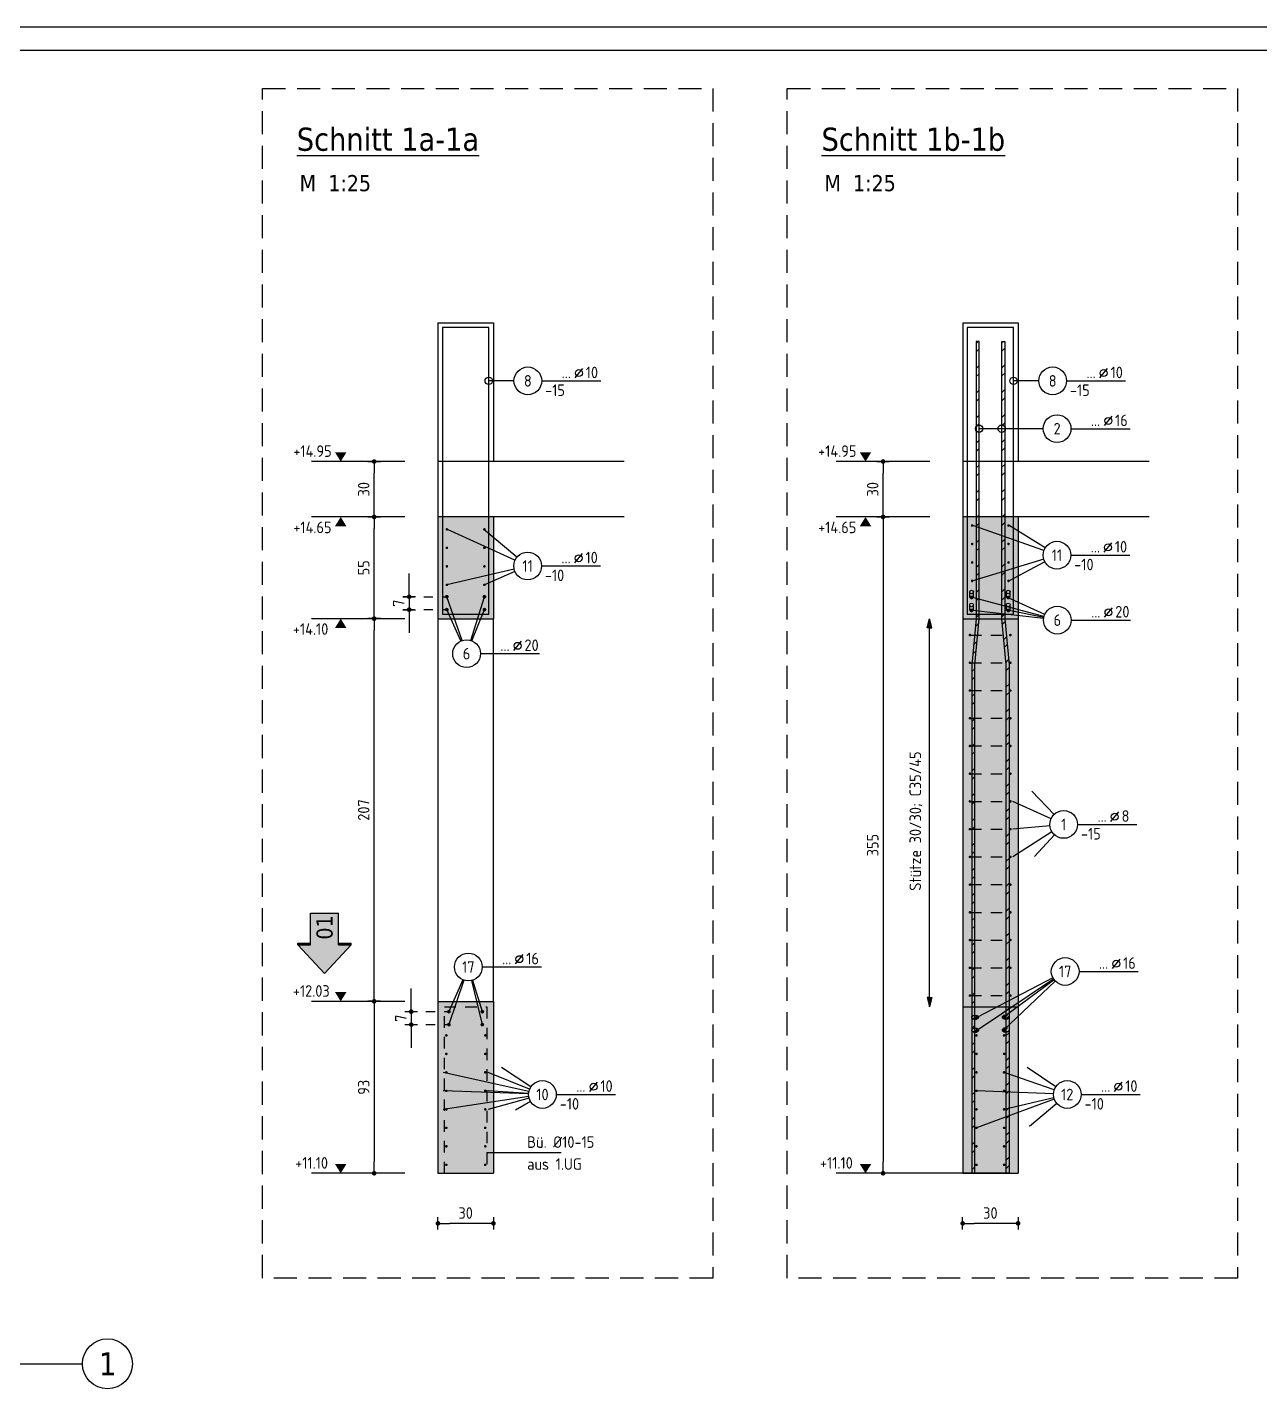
# Model space of a CAD drawing. Extents: x 29.9 to 129.4, y -19 to 13.6.
# Drawn here: x 84.83 to 98.16, y -4.04 to 10.69 of the extents above; entities that cross this region are included whole.
import ezdxf
from ezdxf.enums import TextEntityAlignment as Align

# ---------------------------------------------------------------- set-up
doc = ezdxf.new("R2010")
doc.units = 0
doc.header["$LTSCALE"] = 0.5
for name, pattern in [('AUSGEZOGEN', [1000.01, 1000, 0.01]), ('DASHDOT2', [0.5, 0.25, -0.125, 0, -0.125]), ('HIDDEN', [0.375, 0.25, -0.125]), ('HIDDEN2', [0.187, 0.125, -0.062]), ('HIDDEN4', [0.12, 0.02, -0.1]), ('STRICHLINIE', [0.75, 0.5, -0.25])]:
    doc.linetypes.add(name, pattern=pattern)
for name, color, linetype in [('ACHSEN', 7, 'Continuous'), ('AFU', 7, 'Continuous'), ('BETON', 7, 'Continuous'), ('DETAIL', 7, 'Continuous'), ('grau_hell', 7, 'Continuous'), ('grau_mittel', 7, 'Continuous'), ('HILFE', 7, 'Continuous'), ('INDEX', 7, 'Continuous'), ('koten', 7, 'Continuous'), ('MASSE', 7, 'Continuous'), ('OBJEKT', 7, 'Continuous'), ('RAHMEN', 7, 'Continuous'), ('RND', 7, 'Continuous'), ('RND_BILD', 7, 'Continuous'), ('SCHRAFF', 7, 'Continuous'), ('SFP_Achsen', 7, 'Continuous'), ('TEXT', 7, 'Continuous')]:
    doc.layers.add(name, color=color, linetype=linetype)
doc.layers.add('NOPLOT', color=7, linetype='Continuous', plot=False)
doc.styles.add('helv', font='tahoma.ttf')
doc.styles.add('txt', font='isocp.shx')
doc.linetypes.add('AFU_50K', pattern='A,0.15,["/",Standard,S=0.2,R=0,X=-0.01,Y=-0.1],0.07,["/",Standard,S=0.2,R=0,X=-0.01,Y=-0.1],0.15', length=0.37)
doc.dimstyles.new('DOT_I', dxfattribs={"dimscale": 0.5, "dimtxt": 0.25, "dimasz": 0.25, "dimexe": 0.1, "dimexo": 0.3, "dimgap": 0.1, "dimtad": 1, "dimdec": 3, "dimzin": 3, "dimtxsty": 'txt', "dimblk": 'DOT', "dimblk1": 'DOT', "dimblk2": 'DOT', "dimsah": 1, "dimcen": 0.1, "dimse1": 1, "dimse2": 1, "dimazin": 0, "dimtfac": 1, "dimtdec": 4, "dimtix": 1, "dimtmove": 2, "dimatfit": 3, "dimfxl": 0, "dimtvp": 1, "dimtolj": 1, "dimtzin": 0, "dimarcsym": 0})

# ---------------------------------------------------------------- blocks, each defined once
blk = doc.blocks.new('RND_LEI')
at = {"layer": 'RND', "color": 7, "linetype": 'Continuous'}
blk.add_line((1.022, 0.066), (1.19, 0.27), dxfattribs=at)
for centre, radius in [((0, 0), 0.3), ((1.106, 0.168), 0.075)]:
    blk.add_circle(centre, radius, dxfattribs=at)
at = {"layer": 'RND', "color": 7, "linetype": 'Continuous', "style": 'txt'}
blk.add_attdef('ANZ', text='', height=0.25, dxfattribs=at).set_placement((0.931, 0.057), align=Align.RIGHT)
for tag, p in [('DUM', (1.253, 0.057)), ('ABSTD', (1.674, 0.057)), ('POSTXT', (0.374, -0.327))]:
    blk.add_attdef(tag, p, '', height=0.25, dxfattribs=at)
blk.add_attdef('POSL', text='', height=0.25, dxfattribs=at).set_placement((0, 0), align=Align.MIDDLE)
blk = doc.blocks.new('DOT')
at = {"layer": 'MASSE', "color": 7, "linetype": 'Continuous'}
for p, q in [((0, 0), (-1, 0)), ((0, 0.54), (0, -0.54))]:
    blk.add_line(p, q, dxfattribs=at)
at = {"layer": 'MASSE', "color": 7, "linetype": 'Continuous', "const_width": 0.2}
blk.add_lwpolyline([(-0.1, 0, 1), (0.1, 0, 1)], format="xyb", close=True, dxfattribs=at)
blk = doc.blocks.new('*D32')
at = {"layer": 'DEFPOINTS', "color": 0, "linetype": 'AUSGEZOGEN', "transparency": 16777216}
for p in [(89.272, -2.251), (89.272, -2.251), (89.872, -2.251)]:
    blk.add_point(p, dxfattribs=at)
at = {"layer": 'MASSE', "color": 0, "linetype": 'AUSGEZOGEN', "lineweight": -2, "transparency": 16777216}
blk.add_line((89.747, -2.251), (89.397, -2.251), dxfattribs=at)
at = {"layer": 'MASSE', "color": 0, "linetype": 'AUSGEZOGEN', "lineweight": -2, "transparency": 16777216, "xscale": 0.125, "yscale": 0.125, "zscale": 0.125, "rotation": 180}
blk.add_blockref('DOT', (89.272, -2.251), dxfattribs=at)
at = {"layer": 'MASSE', "color": 0, "linetype": 'AUSGEZOGEN', "lineweight": -2, "transparency": 16777216, "xscale": 0.125, "yscale": 0.125, "zscale": 0.125}
blk.add_blockref('DOT', (89.872, -2.251), dxfattribs=at)
at = {"layer": 'MASSE', "color": 0, "linetype": 'AUSGEZOGEN', "transparency": 16777216, "insert": (89.572, -2.139), "char_height": 0.125, "attachment_point": 5, "style": 'txt'}
blk.add_mtext('\\A1;30', dxfattribs=at)
blk = doc.blocks.new('*D33')
at = {"layer": 'DEFPOINTS', "color": 0, "linetype": 'AUSGEZOGEN', "transparency": 16777216}
for p in [(88.582, 0.151), (88.582, -1.709), (88.582, -1.709)]:
    blk.add_point(p, dxfattribs=at)
at = {"layer": 'MASSE', "color": 0, "linetype": 'AUSGEZOGEN', "lineweight": -2, "transparency": 16777216}
blk.add_line((88.582, 0.026), (88.582, -1.584), dxfattribs=at)
at = {"layer": 'MASSE', "color": 0, "linetype": 'AUSGEZOGEN', "lineweight": -2, "transparency": 16777216, "xscale": 0.125, "yscale": 0.125, "zscale": 0.125}
for p, rotation in [((88.582, 0.151), 90), ((88.582, -1.709), 270)]:
    blk.add_blockref('DOT', p, dxfattribs=dict(at, rotation=rotation))
at = {"layer": 'MASSE', "color": 0, "linetype": 'AUSGEZOGEN', "transparency": 16777216, "insert": (88.469, -0.779), "char_height": 0.125, "attachment_point": 5, "rotation": 90, "style": 'txt'}
blk.add_mtext('\\A1;93', dxfattribs=at)
blk = doc.blocks.new('*D34')
at = {"layer": 'DEFPOINTS', "color": 0, "linetype": 'AUSGEZOGEN', "transparency": 16777216}
for p in [(88.582, 4.291), (88.582, 4.291), (88.582, 0.151)]:
    blk.add_point(p, dxfattribs=at)
at = {"layer": 'MASSE', "color": 0, "linetype": 'AUSGEZOGEN', "lineweight": -2, "transparency": 16777216}
blk.add_line((88.582, 0.276), (88.582, 4.166), dxfattribs=at)
at = {"layer": 'MASSE', "color": 0, "linetype": 'AUSGEZOGEN', "lineweight": -2, "transparency": 16777216, "xscale": 0.125, "yscale": 0.125, "zscale": 0.125}
for p, rotation in [((88.582, 4.291), 90), ((88.582, 0.151), 270)]:
    blk.add_blockref('DOT', p, dxfattribs=dict(at, rotation=rotation))
at = {"layer": 'MASSE', "color": 0, "linetype": 'AUSGEZOGEN', "transparency": 16777216, "insert": (88.469, 2.221), "char_height": 0.125, "attachment_point": 5, "rotation": 90, "style": 'txt'}
blk.add_mtext('\\A1;207', dxfattribs=at)
blk = doc.blocks.new('*D35')
at = {"layer": 'DEFPOINTS', "color": 0, "linetype": 'AUSGEZOGEN', "transparency": 16777216}
for p in [(88.582, 5.391), (88.582, 5.391), (88.582, 4.291)]:
    blk.add_point(p, dxfattribs=at)
at = {"layer": 'MASSE', "color": 0, "linetype": 'AUSGEZOGEN', "lineweight": -2, "transparency": 16777216}
blk.add_line((88.582, 4.416), (88.582, 5.266), dxfattribs=at)
at = {"layer": 'MASSE', "color": 0, "linetype": 'AUSGEZOGEN', "lineweight": -2, "transparency": 16777216, "xscale": 0.125, "yscale": 0.125, "zscale": 0.125}
for p, rotation in [((88.582, 5.391), 90), ((88.582, 4.291), 270)]:
    blk.add_blockref('DOT', p, dxfattribs=dict(at, rotation=rotation))
at = {"layer": 'MASSE', "color": 0, "linetype": 'AUSGEZOGEN', "transparency": 16777216, "insert": (88.469, 4.841), "char_height": 0.125, "attachment_point": 5, "rotation": 90, "style": 'txt'}
blk.add_mtext('\\A1;55', dxfattribs=at)
blk = doc.blocks.new('*D36')
at = {"layer": 'DEFPOINTS', "color": 0, "linetype": 'AUSGEZOGEN', "transparency": 16777216}
for p in [(88.582, 5.991), (88.582, 5.991), (88.582, 5.391)]:
    blk.add_point(p, dxfattribs=at)
at = {"layer": 'MASSE', "color": 0, "linetype": 'AUSGEZOGEN', "lineweight": -2, "transparency": 16777216}
blk.add_line((88.582, 5.516), (88.582, 5.866), dxfattribs=at)
at = {"layer": 'MASSE', "color": 0, "linetype": 'AUSGEZOGEN', "lineweight": -2, "transparency": 16777216, "xscale": 0.125, "yscale": 0.125, "zscale": 0.125}
for p, rotation in [((88.582, 5.991), 90), ((88.582, 5.391), 270)]:
    blk.add_blockref('DOT', p, dxfattribs=dict(at, rotation=rotation))
at = {"layer": 'MASSE', "color": 0, "linetype": 'AUSGEZOGEN', "transparency": 16777216, "insert": (88.469, 5.691), "char_height": 0.125, "attachment_point": 5, "rotation": 90, "style": 'txt'}
blk.add_mtext('\\A1;30', dxfattribs=at)
blk = doc.blocks.new('OKRD_O')
at = {"color": 0, "linetype": 'ByBlock'}
blk.add_solid([(-0.125, 0.202), (0.125, 0.202), (0, 0)], dxfattribs=at)
at = {"color": 0, "linetype": 'ByBlock', "style": 'txt'}
blk.add_attdef('OKRD', (0.25, 0.1), '', height=0.25, dxfattribs=at)
blk = doc.blocks.new('OKRD_U')
at = {"color": 0, "linetype": 'ByBlock'}
blk.add_solid([(-0.125, -0.202), (0.125, -0.202), (0, 0)], dxfattribs=at)
at = {"color": 0, "linetype": 'ByBlock', "style": 'txt'}
blk.add_attdef('OKRD', (0.25, -0.35), '', height=0.25, dxfattribs=at)
blk = doc.blocks.new('*D37')
at = {"layer": 'DEFPOINTS', "color": 0, "linetype": 'AUSGEZOGEN', "transparency": 16777216}
for p in [(94.949, -2.251), (94.949, -2.251), (95.549, -2.251)]:
    blk.add_point(p, dxfattribs=at)
at = {"layer": 'MASSE', "color": 0, "linetype": 'AUSGEZOGEN', "lineweight": -2, "transparency": 16777216}
blk.add_line((95.424, -2.251), (95.074, -2.251), dxfattribs=at)
at = {"layer": 'MASSE', "color": 0, "linetype": 'AUSGEZOGEN', "lineweight": -2, "transparency": 16777216, "xscale": 0.125, "yscale": 0.125, "zscale": 0.125, "rotation": 180}
blk.add_blockref('DOT', (94.949, -2.251), dxfattribs=at)
at = {"layer": 'MASSE', "color": 0, "linetype": 'AUSGEZOGEN', "lineweight": -2, "transparency": 16777216, "xscale": 0.125, "yscale": 0.125, "zscale": 0.125}
blk.add_blockref('DOT', (95.549, -2.251), dxfattribs=at)
at = {"layer": 'MASSE', "color": 0, "linetype": 'AUSGEZOGEN', "transparency": 16777216, "insert": (95.249, -2.139), "char_height": 0.125, "attachment_point": 5, "style": 'txt'}
blk.add_mtext('\\A1;30', dxfattribs=at)
blk = doc.blocks.new('*D38')
at = {"layer": 'DEFPOINTS', "color": 0, "linetype": 'AUSGEZOGEN', "transparency": 16777216}
for p in [(94.088, 5.391), (94.088, -1.709), (94.088, -1.709)]:
    blk.add_point(p, dxfattribs=at)
at = {"layer": 'MASSE', "color": 0, "linetype": 'AUSGEZOGEN', "lineweight": -2, "transparency": 16777216}
blk.add_line((94.088, 5.266), (94.088, -1.584), dxfattribs=at)
at = {"layer": 'MASSE', "color": 0, "linetype": 'AUSGEZOGEN', "lineweight": -2, "transparency": 16777216, "xscale": 0.125, "yscale": 0.125, "zscale": 0.125}
for p, rotation in [((94.088, 5.391), 90), ((94.088, -1.709), 270)]:
    blk.add_blockref('DOT', p, dxfattribs=dict(at, rotation=rotation))
at = {"layer": 'MASSE', "color": 0, "linetype": 'AUSGEZOGEN', "transparency": 16777216, "insert": (93.976, 1.841), "char_height": 0.125, "attachment_point": 5, "rotation": 90, "style": 'txt'}
blk.add_mtext('\\A1;355', dxfattribs=at)
blk = doc.blocks.new('*D39')
at = {"layer": 'DEFPOINTS', "color": 0, "linetype": 'AUSGEZOGEN', "transparency": 16777216}
for p in [(94.088, 5.991), (94.088, 5.991), (94.088, 5.391)]:
    blk.add_point(p, dxfattribs=at)
at = {"layer": 'MASSE', "color": 0, "linetype": 'AUSGEZOGEN', "lineweight": -2, "transparency": 16777216}
blk.add_line((94.088, 5.516), (94.088, 5.866), dxfattribs=at)
at = {"layer": 'MASSE', "color": 0, "linetype": 'AUSGEZOGEN', "lineweight": -2, "transparency": 16777216, "xscale": 0.125, "yscale": 0.125, "zscale": 0.125}
for p, rotation in [((94.088, 5.991), 90), ((94.088, 5.391), 270)]:
    blk.add_blockref('DOT', p, dxfattribs=dict(at, rotation=rotation))
at = {"layer": 'MASSE', "color": 0, "linetype": 'AUSGEZOGEN', "transparency": 16777216, "insert": (93.976, 5.691), "char_height": 0.125, "attachment_point": 5, "rotation": 90, "style": 'txt'}
blk.add_mtext('\\A1;30', dxfattribs=at)
blk = doc.blocks.new('A1-57-0')
at = {"layer": 'RAHMEN'}
blk.add_line((137.9, 59.4), (0, 59.4), dxfattribs=at)
at = {"layer": 'RAHMEN', "color": 5}
blk.add_line((137.4, 58.9), (2, 58.9), dxfattribs=at)
blk = doc.blocks.new('*D43')
at = {"layer": 'DEFPOINTS', "color": 0, "linetype": 'AUSGEZOGEN', "transparency": 16777216}
for p in [(88.961, 4.528), (88.961, 4.388), (88.961, 4.388)]:
    blk.add_point(p, dxfattribs=at)
at = {"layer": 'MASSE', "color": 0, "linetype": 'AUSGEZOGEN', "lineweight": -2, "transparency": 16777216}
for p, q in [((88.961, 4.653), (88.961, 4.778)), ((88.961, 4.528), (88.961, 4.388)), ((88.961, 4.263), (88.961, 4.138))]:
    blk.add_line(p, q, dxfattribs=at)
at = {"layer": 'MASSE', "color": 0, "linetype": 'AUSGEZOGEN', "lineweight": -2, "transparency": 16777216, "xscale": 0.125, "yscale": 0.125, "zscale": 0.125}
for p, rotation in [((88.961, 4.528), 270), ((88.961, 4.388), 90)]:
    blk.add_blockref('DOT', p, dxfattribs=dict(at, rotation=rotation))
at = {"layer": 'MASSE', "color": 0, "linetype": 'AUSGEZOGEN', "transparency": 16777216, "insert": (88.848, 4.458), "char_height": 0.125, "attachment_point": 5, "rotation": 90, "style": 'txt'}
blk.add_mtext('\\A1;7', dxfattribs=at)
blk = doc.blocks.new('*D44')
at = {"layer": 'DEFPOINTS', "color": 0, "linetype": 'AUSGEZOGEN', "transparency": 16777216}
for p in [(88.983, 0.039), (88.983, -0.101), (88.983, -0.101)]:
    blk.add_point(p, dxfattribs=at)
at = {"layer": 'MASSE', "color": 0, "linetype": 'AUSGEZOGEN', "lineweight": -2, "transparency": 16777216}
for p, q in [((88.983, 0.164), (88.983, 0.289)), ((88.983, 0.039), (88.983, -0.101)), ((88.983, -0.226), (88.983, -0.351))]:
    blk.add_line(p, q, dxfattribs=at)
at = {"layer": 'MASSE', "color": 0, "linetype": 'AUSGEZOGEN', "lineweight": -2, "transparency": 16777216, "xscale": 0.125, "yscale": 0.125, "zscale": 0.125}
for p, rotation in [((88.983, 0.039), 270), ((88.983, -0.101), 90)]:
    blk.add_blockref('DOT', p, dxfattribs=dict(at, rotation=rotation))
at = {"layer": 'MASSE', "color": 0, "linetype": 'AUSGEZOGEN', "transparency": 16777216, "insert": (88.871, -0.031), "char_height": 0.125, "attachment_point": 5, "rotation": 90, "style": 'txt'}
blk.add_mtext('\\A1;7', dxfattribs=at)
blk = doc.blocks.new('Pfeillinie')
at = {"layer": 'TEXT', "linetype": 'Continuous'}
blk.add_hatch(color=7, dxfattribs=at).paths.add_polyline_path([(0, 0), (-0.8, 0.2), (-0.8, 0), (-0.8, -0.2)])
at = {"layer": 'TEXT', "color": 7, "linetype": 'Continuous'}
for p, q in [((-0.8, 0), (-0.8, 0.2)), ((-0.8, 0.2), (0, 0)), ((-0.8, 0), (-0.8, -0.2)), ((-0.8, -0.2), (0, 0))]:
    blk.add_line(p, q, dxfattribs=at)
blk = doc.blocks.new('hin_ind5')
at = {"layer": 'grau_hell', "linetype": 'AUSGEZOGEN'}
h = blk.add_hatch(color=9, dxfattribs=at)
h.dxf.hatch_style = 2
h.paths.add_polyline_path([(0, 0), (0.619, -0.577), (0.619, -0.3), (1.306, -0.3), (1.306, 0.3), (0.619, 0.3), (0.619, 0.577)])
h.paths.add_polyline_path([(0.34, -0.274), (1.311, -0.274), (1.311, 0.274), (0.34, 0.274)], flags=9)
at = {"layer": 'OBJEKT', "linetype": 'AUSGEZOGEN'}
for points in [[(0.619, 0.3), (0.66, 0.3), (0.66, 0.577), (0.619, 0.577)], [(0.619, -0.577), (0.66, -0.577), (0.66, -0.3), (0.619, -0.3)]]:
    blk.add_hatch(color=1, dxfattribs=at).paths.add_polyline_path(points)
at = {"layer": 'OBJEKT', "color": 1, "linetype": 'AUSGEZOGEN'}
for p, q in [((0, 0), (0.619, 0.577)), ((0.619, 0.577), (0.619, 0.3)), ((0.619, 0.577), (0.66, 0.577)), ((0.619, 0.3), (1.306, 0.3)), ((0.66, 0.577), (0.66, 0.3)), ((1.306, 0.3), (1.306, -0.3)), ((0, 0), (0.619, -0.577)), ((0.619, -0.3), (0.619, -0.577)), ((0.619, -0.3), (1.306, -0.3)), ((0.66, -0.3), (0.66, -0.577))]:
    blk.add_line(p, q, dxfattribs=at)
at = {"layer": 'OBJEKT', "color": 7, "linetype": 'AUSGEZOGEN'}
blk.add_line((0.619, -0.577), (0.66, -0.577), dxfattribs=at)
at = {"layer": 'INDEX', "color": 1, "linetype": 'Continuous', "style": 'helv'}
blk.add_attdef('INDEX', text='', height=0.35, rotation=360, dxfattribs=at).set_placement((1.259, 0), align=Align.MIDDLE_RIGHT)

msp = doc.modelspace()

# ---------------------------------------------------------------- hatches: boundary and pattern name
at = {"layer": 'grau_mittel'}
for points in [[(89.8715, 5.3907), (89.2715, 5.3907), (89.2715, 4.2907), (89.8715, 4.2907)], [(89.2715, -1.7093), (89.8715, -1.7093), (89.8715, 0.1507), (89.2715, 0.1507)]]:
    msp.add_hatch(color=61, dxfattribs=at).paths.add_polyline_path(points)
h = msp.add_hatch(color=61, dxfattribs=at)
h.paths.add_polyline_path([(95.5493, 5.3907), (94.9493, 5.3907), (94.9493, 4.2907), (95.5493, 4.2907)])
h.paths.add_polyline_path([(94.9493, 0.0907), (95.5493, 0.0907), (95.5493, 4.2907), (94.9493, 4.2907)])
h.paths.add_polyline_path([(94.9493, -1.7093), (95.5493, -1.7093), (95.5493, 0.0907), (94.9493, 0.0907)])
at = {"layer": 'SCHRAFF', "linetype": 'AUSGEZOGEN'}
h = msp.add_hatch(dxfattribs=at)
h.set_pattern_fill('ANSI32', color=171, scale=0.02, style=0, double=1)
h.paths.add_polyline_path([(95.047, -1.7093), (95.079, -1.7093), (95.079, 3.7907), (95.127, 4.2907), (95.127, 7.2907), (95.095, 7.2907), (95.095, 4.2907), (95.047, 3.7907)])
h = msp.add_hatch(dxfattribs=at)
h.set_pattern_fill('ANSI32', color=171, scale=0.02, style=0, double=1)
h.paths.add_polyline_path([(95.4516, -1.7093), (95.4196, -1.7093), (95.4196, 3.7907), (95.3716, 4.2907), (95.3716, 7.2907), (95.4036, 7.2907), (95.4036, 4.2907), (95.4516, 3.7907)])

# ---------------------------------------------------------------- linework, layer by layer
at = {"layer": 'ACHSEN', "color": 140, "linetype": 'AUSGEZOGEN'}
msp.add_line((82.9926, -3.7699), (85.4257, -3.7699), dxfattribs=at)
at = {"layer": 'AFU', "color": 8, "linetype": 'AFU_50K'}
for p, q in [((89.8715, 5.9907), (89.2715, 5.9907)), ((95.5493, 5.9907), (94.9493, 5.9907)), ((89.8715, 5.3907), (89.2715, 5.3907)), ((95.5493, 5.3907), (94.9493, 5.3907)), ((94.9493, 4.2907), (95.5493, 4.2907)), ((94.9493, 0.0907), (95.5493, 0.0907)), ((89.2715, -1.7093), (89.8715, -1.7093)), ((94.9493, -1.7093), (95.5493, -1.7093))]:
    msp.add_line(p, q, dxfattribs=at)
at = {"layer": 'BETON', "color": 6, "linetype": 'AUSGEZOGEN'}
for p, q in [((89.2715, 7.4907), (89.8715, 7.4907)), ((89.2715, 7.4907), (89.2715, 4.2907)), ((89.8715, 7.4907), (89.8715, 5.9907)), ((94.9493, 7.4907), (94.9493, -1.7093)), ((94.9493, 7.4907), (95.5493, 7.4907)), ((95.5493, 7.4907), (95.5493, 5.9907)), ((91.2879, 5.9907), (89.8715, 5.9907)), ((96.9657, 5.9907), (95.5493, 5.9907)), ((91.2879, 5.3907), (89.8715, 5.3907)), ((89.8715, 5.3907), (89.8715, 4.2907)), ((96.9657, 5.3907), (95.5493, 5.3907)), ((95.5493, 5.3907), (95.5493, -1.7093)), ((89.2715, 4.2907), (89.8715, 4.2907)), ((89.2715, 0.1507), (89.8715, 0.1507)), ((89.2715, 0.1507), (89.2715, -1.7093)), ((89.8715, 0.1507), (89.8715, -1.7093))]:
    msp.add_line(p, q, dxfattribs=at)
at = {"layer": 'DETAIL', "color": 102, "linetype": 'STRICHLINIE'}
for points in [[(92.2449, 10.0267), (92.2449, -2.8427), (87.3735, -2.8427), (87.3735, 10.0267)], [(97.9227, 10.0267), (97.9227, -2.8427), (93.0513, -2.8427), (93.0513, 10.0267)]]:
    msp.add_lwpolyline(points, close=True, dxfattribs=at)
at = {"layer": 'HILFE', "color": 102, "linetype": 'AUSGEZOGEN'}
msp.add_line((89.8015, -1.4835), (90.6065, -1.4835), dxfattribs=at)
at = {"layer": 'koten', "color": 7, "linetype": 'AUSGEZOGEN'}
for p, q in [((88.9153, 5.9907), (87.9036, 5.9907)), ((94.5931, 5.9907), (93.5814, 5.9907)), ((88.9153, 5.3907), (87.9036, 5.3907)), ((94.5931, 5.3907), (93.5814, 5.3907)), ((88.9153, 4.2907), (87.9036, 4.2907)), ((88.9153, 0.1507), (87.9036, 0.1507)), ((88.9153, -1.7093), (87.9036, -1.7093)), ((94.5931, -1.7093), (93.5814, -1.7093))]:
    msp.add_line(p, q, dxfattribs=at)
at = {"layer": 'MASSE', "color": 7, "linetype": 'DASHDOT2'}
for p, q in [((88.8933, 4.5283), (89.3681, 4.5283)), ((88.8933, 4.3883), (89.3681, 4.3883)), ((88.9159, 0.0392), (89.3908, 0.0392)), ((88.9159, -0.1008), (89.3908, -0.1008))]:
    msp.add_line(p, q, dxfattribs=at)
at = {"layer": 'NOPLOT', "color": 191, "linetype": 'AUSGEZOGEN'}
msp.add_line((95.0193, -1.7093), (95.0473, -1.7093), dxfattribs=at)
at = {"layer": 'OBJEKT', "color": 7, "linetype": 'AUSGEZOGEN'}
for p, q in [((89.2715, 4.2907), (89.2715, 0.1507)), ((89.8715, 0.1507), (89.8715, 4.2907))]:
    msp.add_line(p, q, dxfattribs=at)
at = {"layer": 'RND', "color": 102, "linetype": 'AUSGEZOGEN'}
for p, q in [((90.0947, 6.8634), (89.8215, 6.8634)), ((95.7725, 6.8634), (95.4993, 6.8634)), ((95.821, 6.3457), (95.127, 6.3457)), ((90.1055, 4.9232), (89.3755, 5.2569)), ((90.1268, 4.957), (89.7675, 5.2569)), ((95.8275, 5.0276), (95.0588, 5.2991)), ((95.8415, 5.0568), (95.4518, 5.2991)), ((95.8255, 4.9337), (95.0588, 4.6991)), ((95.8369, 4.9065), (95.4518, 4.6991)), ((90.0959, 4.8268), (89.3685, 4.6569)), ((90.1045, 4.8009), (89.7745, 4.6569)), ((89.5326, 4.0543), (89.3681, 4.5283)), ((89.6266, 4.0557), (89.7749, 4.5283)), ((95.8286, 4.3133), (95.055, 4.5193)), ((95.8368, 4.3365), (95.4327, 4.5193)), ((89.5203, 4.0494), (89.3681, 4.3883)), ((89.6382, 4.0515), (89.7749, 4.3883)), ((95.8245, 4.2917), (95.055, 4.3793)), ((95.8264, 4.3042), (95.4527, 4.3793)), ((95.9384, 2.1729), (95.6979, 2.4252)), ((95.9053, 2.1264), (95.4932, 2.3135)), ((95.8925, 2.0505), (95.4932, 2.0135)), ((95.9155, 1.9836), (95.4932, 1.7135)), ((95.9411, 1.9533), (95.7258, 1.7161)), ((89.541, 0.3853), (89.3908, 0.0392)), ((89.5528, 0.3807), (89.3908, -0.1008)), ((89.6361, 0.3771), (89.7523, -0.1008)), ((89.6455, 0.3798), (89.7523, 0.0392)), ((95.925, 0.4046), (95.1085, -0.0208)), ((95.9334, 0.3906), (95.1085, -0.1608)), ((95.9493, 0.3706), (95.3901, -0.1608)), ((95.9375, 0.3846), (95.3981, -0.0149)), ((90.2774, -0.7746), (89.9592, -0.566)), ((95.9562, -0.773), (95.6473, -0.5649)), ((90.2564, -0.8242), (89.3277, -0.6176)), ((90.2639, -0.8002), (89.8154, -0.6176)), ((95.939, -0.8072), (95.3974, -0.6176)), ((90.2529, -0.8513), (89.3277, -0.8176)), ((90.2545, -0.879), (89.3277, -1.0176)), ((90.2532, -0.8468), (89.8154, -0.8176)), ((95.9307, -0.8508), (95.0985, -0.8176)), ((90.2582, -0.8964), (89.8154, -1.0176)), ((90.2728, -0.9316), (90.1096, -1.0256)), ((95.9398, -0.9085), (95.0985, -1.2176)), ((95.9346, -0.8912), (95.3974, -1.0176)), ((95.9663, -0.9539), (95.6733, -1.2027))]:
    msp.add_line(p, q, dxfattribs=at)
at = {"layer": 'RND', "color": 7, "linetype": 'AUSGEZOGEN'}
for p, q in [((90.3947, 6.8634), (91.0347, 6.8634)), ((96.0725, 6.8634), (96.7125, 6.8634)), ((96.121, 6.3457), (96.761, 6.3457)), ((90.392, 4.8609), (91.032, 4.8609)), ((96.1189, 4.9776), (96.7589, 4.9776)), ((96.1235, 4.2747), (96.7635, 4.2747)), ((89.7317, 3.9126), (90.3717, 3.9126)), ((96.1919, 2.0644), (96.8319, 2.0644)), ((89.7507, 0.5229), (90.3907, 0.5229)), ((96.2081, 0.4739), (96.8481, 0.4739)), ((90.5528, -0.8568), (91.1928, -0.8568)), ((96.2306, -0.8568), (96.8706, -0.8568))]:
    msp.add_line(p, q, dxfattribs=at)
at = {"layer": 'RND', "color": 7, "linetype": 'HIDDEN4'}
for p, q in [((95.025, 4.5193), (95.025, 4.5784)), ((95.065, 4.5193), (95.065, 4.5784)), ((95.4227, 4.5193), (95.4227, 4.5784)), ((95.4627, 4.5193), (95.4627, 4.5784)), ((95.025, 4.3793), (95.025, 4.4384)), ((95.065, 4.3793), (95.065, 4.4384)), ((95.4227, 4.3793), (95.4227, 4.4384)), ((95.4627, 4.3793), (95.4627, 4.4384)), ((95.0685, -0.0008), (95.1076, -0.0008)), ((95.0685, -0.0408), (95.1076, -0.0408)), ((95.0685, -0.1408), (95.1076, -0.1408)), ((95.4301, -0.0008), (95.391, -0.0008)), ((95.4301, -0.0408), (95.391, -0.0408)), ((95.4301, -0.1408), (95.391, -0.1408)), ((95.0685, -0.1808), (95.1076, -0.1808)), ((95.4301, -0.1808), (95.391, -0.1808))]:
    msp.add_line(p, q, dxfattribs=at)
at = {"layer": 'RND', "color": 7, "linetype": 'HIDDEN'}
for p, q in [((95.0276, 4.1135), (95.4651, 4.1135)), ((95.0276, 3.8135), (95.4651, 3.8135)), ((95.0276, 3.5135), (95.4651, 3.5135)), ((95.0276, 3.2135), (95.4651, 3.2135)), ((95.0276, 2.9135), (95.4651, 2.9135)), ((95.0276, 2.6135), (95.4651, 2.6135)), ((95.0276, 2.3135), (95.4651, 2.3135)), ((95.0276, 2.0135), (95.4651, 2.0135)), ((95.0276, 1.7135), (95.4651, 1.7135)), ((95.0276, 1.4135), (95.4651, 1.4135)), ((95.0276, 1.1135), (95.4651, 1.1135)), ((95.0276, 0.8135), (95.4651, 0.8135)), ((95.0276, 0.5135), (95.4651, 0.5135)), ((95.0276, 0.2135), (95.4651, 0.2135))]:
    msp.add_line(p, q, dxfattribs=at)
at = {"layer": 'RND', "color": 1, "linetype": 'AUSGEZOGEN'}
for points in [[(89.3215, 4.3407), (89.8215, 4.3407), (89.8215, 7.4407), (89.3215, 7.4407)], [(94.9993, 4.3407), (95.4993, 4.3407), (95.4993, 7.4407), (94.9993, 7.4407)]]:
    msp.add_lwpolyline(points, close=True, dxfattribs=at)
at = {"layer": 'RND', "color": 7, "linetype": 'AUSGEZOGEN'}
for points, const_width in [([(95.0448, 5.2991, 1), (95.0588, 5.2991, 1)], 0.014), ([(95.4518, 5.2991, -1), (95.4378, 5.2991, -1)], 0.014), ([(89.3615, 5.2569, 1), (89.3755, 5.2569, 1)], 0.014), ([(89.7815, 5.2569, -1), (89.7675, 5.2569, -1)], 0.014), ([(89.3615, 5.0569, 1), (89.3755, 5.0569, 1)], 0.014), ([(89.7815, 5.0569, -1), (89.7675, 5.0569, -1)], 0.014), ([(95.0448, 5.0991, 1), (95.0588, 5.0991, 1)], 0.014), ([(95.4518, 5.0991, -1), (95.4378, 5.0991, -1)], 0.014), ([(89.3615, 4.8569, 1), (89.3755, 4.8569, 1)], 0.014), ([(89.7815, 4.8569, -1), (89.7675, 4.8569, -1)], 0.014), ([(95.0448, 4.8991, 1), (95.0588, 4.8991, 1)], 0.014), ([(95.4518, 4.8991, -1), (95.4378, 4.8991, -1)], 0.014), ([(89.3615, 4.6569, 1), (89.3755, 4.6569, 1)], 0.014), ([(89.7815, 4.6569, -1), (89.7675, 4.6569, -1)], 0.014), ([(95.0448, 4.6991, 1), (95.0588, 4.6991, 1)], 0.014), ([(95.4518, 4.6991, -1), (95.4378, 4.6991, -1)], 0.014), ([(89.3581, 4.5283, 1), (89.3781, 4.5283, 1)], 0.02), ([(89.7849, 4.5283, -1), (89.7649, 4.5283, -1)], 0.02), ([(95.035, 4.5193, 1), (95.055, 4.5193, 1)], 0.02), ([(95.4327, 4.5193, 1), (95.4527, 4.5193, 1)], 0.02), ([(89.3581, 4.3883, 1), (89.3781, 4.3883, 1)], 0.02), ([(89.7849, 4.3883, -1), (89.7649, 4.3883, -1)], 0.02), ([(95.035, 4.3793, 1), (95.055, 4.3793, 1)], 0.02), ([(95.4327, 4.3793, 1), (95.4527, 4.3793, 1)], 0.02), ([(95.0206, 4.1135, 1), (95.0346, 4.1135, 1)], 0.014), ([(95.4721, 4.1135, -1), (95.4581, 4.1135, -1)], 0.014), ([(95.0206, 3.8135, 1), (95.0346, 3.8135, 1)], 0.014), ([(95.4721, 3.8135, -1), (95.4581, 3.8135, -1)], 0.014), ([(95.0206, 3.5135, 1), (95.0346, 3.5135, 1)], 0.014), ([(95.4721, 3.5135, -1), (95.4581, 3.5135, -1)], 0.014), ([(95.0206, 3.2135, 1), (95.0346, 3.2135, 1)], 0.014), ([(95.4721, 3.2135, -1), (95.4581, 3.2135, -1)], 0.014), ([(95.0206, 2.9135, 1), (95.0346, 2.9135, 1)], 0.014), ([(95.4721, 2.9135, -1), (95.4581, 2.9135, -1)], 0.014), ([(95.0206, 2.6135, 1), (95.0346, 2.6135, 1)], 0.014), ([(95.4721, 2.6135, -1), (95.4581, 2.6135, -1)], 0.014), ([(95.0206, 2.3135, 1), (95.0346, 2.3135, 1)], 0.014), ([(95.4721, 2.3135, -1), (95.4581, 2.3135, -1)], 0.014), ([(95.0206, 2.0135, 1), (95.0346, 2.0135, 1)], 0.014), ([(95.4721, 2.0135, -1), (95.4581, 2.0135, -1)], 0.014), ([(95.0206, 1.7135, 1), (95.0346, 1.7135, 1)], 0.014), ([(95.4721, 1.7135, -1), (95.4581, 1.7135, -1)], 0.014), ([(95.0206, 1.4135, 1), (95.0346, 1.4135, 1)], 0.014), ([(95.4721, 1.4135, -1), (95.4581, 1.4135, -1)], 0.014), ([(95.0206, 1.1135, 1), (95.0346, 1.1135, 1)], 0.014), ([(95.4721, 1.1135, -1), (95.4581, 1.1135, -1)], 0.014), ([(95.0206, 0.8135, 1), (95.0346, 0.8135, 1)], 0.014), ([(95.4721, 0.8135, -1), (95.4581, 0.8135, -1)], 0.014), ([(95.0206, 0.5135, 1), (95.0346, 0.5135, 1)], 0.014), ([(95.4721, 0.5135, -1), (95.4581, 0.5135, -1)], 0.014), ([(95.0206, 0.2135, 1), (95.0346, 0.2135, 1)], 0.014), ([(95.4721, 0.2135, -1), (95.4581, 0.2135, -1)], 0.014), ([(89.3808, 0.0392, 1), (89.4008, 0.0392, 1)], 0.02), ([(89.7623, 0.0392, -1), (89.7423, 0.0392, -1)], 0.02), ([(89.3808, -0.1008, 1), (89.4008, -0.1008, 1)], 0.02), ([(89.7623, -0.1008, -1), (89.7423, -0.1008, -1)], 0.02), ([(95.0985, -0.0208, 1), (95.1185, -0.0208, 1)], 0.02), ([(95.0985, -0.1608, 1), (95.1185, -0.1608, 1)], 0.02), ([(95.4001, -0.0208, -1), (95.3801, -0.0208, -1)], 0.02), ([(95.4001, -0.1608, -1), (95.3801, -0.1608, -1)], 0.02), ([(89.3556, -0.2176, 1), (89.3696, -0.2176, 1)], 0.014), ([(89.7908, -0.2176, -1), (89.7768, -0.2176, -1)], 0.014), ([(95.0915, -0.2176, 1), (95.1055, -0.2176, 1)], 0.014), ([(95.4044, -0.2176, -1), (95.3904, -0.2176, -1)], 0.014), ([(89.3556, -0.4176, 1), (89.3696, -0.4176, 1)], 0.014), ([(89.7908, -0.4176, -1), (89.7768, -0.4176, -1)], 0.014), ([(95.0915, -0.4176, 1), (95.1055, -0.4176, 1)], 0.014), ([(95.4044, -0.4176, -1), (95.3904, -0.4176, -1)], 0.014), ([(89.3556, -0.6176, 1), (89.3696, -0.6176, 1)], 0.014), ([(89.7908, -0.6176, -1), (89.7768, -0.6176, -1)], 0.014), ([(95.0915, -0.6176, 1), (95.1055, -0.6176, 1)], 0.014), ([(95.4044, -0.6176, -1), (95.3904, -0.6176, -1)], 0.014), ([(89.3556, -0.8176, 1), (89.3696, -0.8176, 1)], 0.014), ([(89.7908, -0.8176, -1), (89.7768, -0.8176, -1)], 0.014), ([(95.0915, -0.8176, 1), (95.1055, -0.8176, 1)], 0.014), ([(95.4044, -0.8176, -1), (95.3904, -0.8176, -1)], 0.014), ([(89.3556, -1.0176, 1), (89.3696, -1.0176, 1)], 0.014), ([(89.7908, -1.0176, -1), (89.7768, -1.0176, -1)], 0.014), ([(95.0915, -1.0176, 1), (95.1055, -1.0176, 1)], 0.014), ([(95.4044, -1.0176, -1), (95.3904, -1.0176, -1)], 0.014), ([(89.3556, -1.2176, 1), (89.3696, -1.2176, 1)], 0.014), ([(89.7908, -1.2176, -1), (89.7768, -1.2176, -1)], 0.014), ([(95.0915, -1.2176, 1), (95.1055, -1.2176, 1)], 0.014), ([(95.4044, -1.2176, -1), (95.3904, -1.2176, -1)], 0.014), ([(89.3556, -1.4176, 1), (89.3696, -1.4176, 1)], 0.014), ([(89.7908, -1.4176, -1), (89.7768, -1.4176, -1)], 0.014), ([(95.0915, -1.4176, 1), (95.1055, -1.4176, 1)], 0.014), ([(95.4044, -1.4176, -1), (95.3904, -1.4176, -1)], 0.014), ([(89.3556, -1.6176, 1), (89.3696, -1.6176, 1)], 0.014), ([(89.7908, -1.6176, -1), (89.7768, -1.6176, -1)], 0.014), ([(95.0915, -1.6176, 1), (95.1055, -1.6176, 1)], 0.014), ([(95.4044, -1.6176, -1), (95.3904, -1.6176, -1)], 0.014)]:
    msp.add_lwpolyline(points, format="xyb", close=True, dxfattribs=dict(at, const_width=const_width))
at = {"layer": 'RND', "color": 102, "linetype": 'AUSGEZOGEN'}
msp.add_lwpolyline([(94.5914, 0.0907), (94.5914, 4.2907)], dxfattribs=at)
at = {"layer": 'RND', "color": 1, "linetype": 'HIDDEN'}
msp.add_lwpolyline([(89.3415, -1.7093), (89.3415, 0.0907), (89.8015, 0.0907), (89.8015, -1.7093)], dxfattribs=at)
at = {"layer": 'RND', "color": 7, "linetype": 'AUSGEZOGEN'}
for centre, radius in [((89.8215, 6.8634), 0.04), ((95.4993, 6.8634), 0.04), ((95.127, 6.3457), 0.04), ((95.3716, 6.3457), 0.04), ((95.045, 4.5793), 0.02), ((95.4427, 4.5793), 0.02), ((95.045, 4.4393), 0.02), ((95.4427, 4.4393), 0.02)]:
    msp.add_circle(centre, radius, dxfattribs=at)
at = {"layer": 'RND', "color": 7, "linetype": 'HIDDEN2'}
for centre in [(95.0685, -0.0208), (95.0685, -0.1608), (95.4301, -0.0208), (95.4301, -0.1608)]:
    msp.add_circle(centre, 0.02, dxfattribs=at)
at = {"layer": 'RND_BILD', "color": 191, "linetype": 'AUSGEZOGEN'}
msp.add_line((95.4516, -1.7093), (94.2436, -1.7093), dxfattribs=at)
at = {"layer": 'RND_BILD', "color": 171, "linetype": 'AUSGEZOGEN'}
for points in [[(95.047, -1.7093), (95.079, -1.7093), (95.079, 3.7907), (95.127, 4.2907), (95.127, 7.2907), (95.095, 7.2907), (95.095, 4.2907), (95.047, 3.7907), (95.047, -1.7093)], [(95.4516, -1.7093), (95.4196, -1.7093), (95.4196, 3.7907), (95.3716, 4.2907), (95.3716, 7.2907), (95.4036, 7.2907), (95.4036, 4.2907), (95.4516, 3.7907), (95.4516, -1.7093)]]:
    msp.add_lwpolyline(points, dxfattribs=at)
at = {"layer": 'SFP_Achsen', "color": 7, "linetype": 'AUSGEZOGEN'}
msp.add_circle((85.6961, -3.7699), 0.2705, dxfattribs=at)

# ---------------------------------------------------------------- block references
at = {"layer": 'koten', "color": 7, "linetype": 'AUSGEZOGEN'}
ref = msp.add_blockref('OKRD_O', (88.2202, 5.9907), dxfattribs=dict(at, xscale=-0.5, yscale=0.5, zscale=0.5))
ref.add_attrib('OKRD', '+14.95', (87.7076, 6.0407), dxfattribs={"layer": '0', "color": 0, "linetype": 'ByBlock', "height": 0.125, "style": 'txt'})
ref = msp.add_blockref('OKRD_O', (93.898, 5.9907), dxfattribs=dict(at, xscale=-0.5, yscale=0.5, zscale=0.5))
ref.add_attrib('OKRD', '+14.95', (93.3854, 6.0407), dxfattribs={"layer": '0', "color": 0, "linetype": 'ByBlock', "height": 0.125, "style": 'txt'})
ref = msp.add_blockref('OKRD_U', (88.2202, 5.3907), dxfattribs=dict(at, xscale=-0.5, yscale=0.5, zscale=0.5))
ref.add_attrib('OKRD', '+14.65', (87.7076, 5.2157), dxfattribs={"layer": '0', "color": 0, "linetype": 'ByBlock', "height": 0.125, "style": 'txt'})
ref = msp.add_blockref('OKRD_U', (93.898, 5.3907), dxfattribs=dict(at, xscale=-0.5, yscale=0.5, zscale=0.5))
ref.add_attrib('OKRD', '+14.65', (93.3854, 5.2157), dxfattribs={"layer": '0', "color": 0, "linetype": 'ByBlock', "height": 0.125, "style": 'txt'})
ref = msp.add_blockref('OKRD_U', (88.2202, 4.2907), dxfattribs=dict(at, xscale=-0.5, yscale=0.5, zscale=0.5))
ref.add_attrib('OKRD', '+14.10', (87.7026, 4.1157), dxfattribs={"layer": '0', "color": 0, "linetype": 'ByBlock', "height": 0.125, "style": 'txt'})
ref = msp.add_blockref('OKRD_O', (88.2202, 0.1507), dxfattribs=dict(at, xscale=-0.5, yscale=0.5, zscale=0.5))
ref.add_attrib('OKRD', '+12.03', (87.7026, 0.2007), dxfattribs={"layer": '0', "color": 0, "linetype": 'ByBlock', "height": 0.125, "style": 'txt'})
ref = msp.add_blockref('OKRD_O', (88.2202, -1.7093), dxfattribs=dict(at, xscale=-0.5, yscale=0.5, zscale=0.5))
ref.add_attrib('OKRD', '+11.10', (87.7276, -1.6593), dxfattribs={"layer": '0', "color": 0, "linetype": 'ByBlock', "height": 0.125, "style": 'txt'})
ref = msp.add_blockref('OKRD_O', (93.898, -1.7093), dxfattribs=dict(at, xscale=-0.5, yscale=0.5, zscale=0.5))
ref.add_attrib('OKRD', '+11.10', (93.4053, -1.6593), dxfattribs={"layer": '0', "color": 0, "linetype": 'ByBlock', "height": 0.125, "style": 'txt'})
at = {"layer": 'RAHMEN', "color": 7, "linetype": 'AUSGEZOGEN', "xscale": 0.5, "yscale": 0.5, "zscale": 0.5}
msp.add_blockref('A1-57-0', (39.9553, -19.0109), dxfattribs=at)
at = {"layer": 'RND', "color": 7, "linetype": 'AUSGEZOGEN', "xscale": 0.5, "yscale": 0.5, "zscale": 0.5}
for p, values in [((90.2447, 6.8634), {'POSL': '8', 'DUM': '10', 'ANZ': '...', 'POSTXT': '-15'}), ((95.9225, 6.8634), {'POSL': '8', 'DUM': '10', 'ANZ': '...', 'POSTXT': '-15'}), ((95.971, 6.3457), {'POSL': '2', 'DUM': '16', 'ANZ': '...'}), ((90.242, 4.8609), {'POSL': '11', 'DUM': '10', 'ANZ': '...', 'POSTXT': '-10'}), ((95.9689, 4.9776), {'POSL': '11', 'DUM': '10', 'ANZ': '...', 'POSTXT': '-10'}), ((95.9735, 4.2747), {'POSL': '6', 'DUM': '20', 'ANZ': '...'}), ((89.5817, 3.9126), {'POSL': '6', 'DUM': '20', 'ANZ': '...'}), ((96.0419, 2.0644), {'POSL': '1', 'DUM': '8', 'ANZ': '...', 'POSTXT': '-15'}), ((89.6007, 0.5229), {'POSL': '17', 'DUM': '16', 'ANZ': '...'}), ((96.0581, 0.4739), {'POSL': '17', 'DUM': '16', 'ANZ': '...'}), ((90.4028, -0.8568), {'POSL': '10', 'DUM': '10', 'ANZ': '...', 'POSTXT': '-10'}), ((96.0806, -0.8568), {'POSL': '12', 'DUM': '10', 'ANZ': '...', 'POSTXT': '-10'})]:
    msp.add_blockref('RND_LEI', p, dxfattribs=at).add_auto_attribs(values)
at = {"layer": 'RND', "color": 102, "linetype": 'AUSGEZOGEN', "xscale": 0.125, "yscale": 0.125, "zscale": 0.125}
for p, rotation in [((94.5914, 4.2907), 90), ((94.5914, 0.0907), 270)]:
    msp.add_blockref('Pfeillinie', p, dxfattribs=dict(at, rotation=rotation))
at = {"layer": 'RND_BILD', "color": 7, "linetype": 'AUSGEZOGEN', "xscale": 0.5, "yscale": 0.5, "zscale": 0.5, "rotation": 90}
msp.add_blockref('hin_ind5', (88.0449, 0.4517), dxfattribs=at).add_auto_attribs({'INDEX': '01'})

# ---------------------------------------------------------------- texts
at = {"layer": 'SFP_Achsen', "color": 6, "linetype": 'AUSGEZOGEN', "style": 'helv'}
msp.add_text('1', height=0.25, dxfattribs=at).set_placement((85.6055, -3.8961))
at = {"layer": 'TEXT', "color": 6, "linetype": 'AUSGEZOGEN', "style": 'helv'}
for s, p in [('%%USchnitt 1a-1a', (87.7447, 9.3526)), ('%%USchnitt 1b-1b', (93.4225, 9.3526))]:
    msp.add_text(s, height=0.25, dxfattribs=at).set_placement(p)
at = {"layer": 'TEXT', "color": 1, "linetype": 'AUSGEZOGEN', "style": 'helv'}
for p in [(87.7754, 8.9151), (93.4532, 8.9151)]:
    msp.add_text('M  1:25', height=0.175, dxfattribs=at).set_placement(p)
at = {"layer": 'TEXT', "color": 7, "linetype": 'AUSGEZOGEN', "style": 'txt'}
msp.add_text('Stütze 30/30; C35/45', height=0.125, rotation=90, dxfattribs=at).set_placement((94.4989, 1.3468))
for s, p in [('Bü. %%C10-15', (90.2373, -1.4343)), ('aus 1.UG', (90.2373, -1.6718))]:
    msp.add_text(s, height=0.125, dxfattribs=at).set_placement(p)

# ---------------------------------------------------------------- dimensions: what is measured, and where the dimension line sits
at = {"layer": 'MASSE', "color": 7, "linetype": 'AUSGEZOGEN'}
for base, p1, p2, picture, middle in [((88.5816, 5.9907), (88.5816, 5.3907), (88.5816, 5.9907), '*D36', (88.4691, 5.6907)), ((94.0882, 5.9907), (94.0882, 5.3907), (94.0882, 5.9907), '*D39', (93.9757, 5.6907)), ((88.5816, 5.3907), (88.5816, 4.2907), (88.5816, 5.3907), '*D35', (88.4691, 4.8407)), ((94.0882, -1.7093), (94.0882, 5.3907), (94.0882, -1.7093), '*D38', (93.9757, 1.8407)), ((88.9608, 4.3883), (88.9608, 4.5283), (88.9608, 4.3883), '*D43', (88.8483, 4.4583)), ((88.5816, 4.2907), (88.5816, 0.1507), (88.5816, 4.2907), '*D34', (88.4691, 2.2207)), ((88.5816, -1.7093), (88.5816, 0.1507), (88.5816, -1.7093), '*D33', (88.4691, -0.7793)), ((88.9834, -0.1008), (88.9834, 0.0392), (88.9834, -0.1008), '*D44', (88.8709, -0.0308))]:
    dim = msp.add_linear_dim(base=base, p1=p1, p2=p2, angle=90, dimstyle='DOT_I', override={"dimdec": 0, "dimlfac": 50}, dxfattribs=at)
    dim.commit()
    dim.dimension.update_dxf_attribs({"geometry": picture, "text_midpoint": middle})
for base, p1, p2, picture, middle in [((89.2715, -2.2511), (89.8715, -2.2511), (89.2715, -2.2511), '*D32', (89.5715, -2.1386)), ((94.9493, -2.2511), (95.5493, -2.2511), (94.9493, -2.2511), '*D37', (95.2493, -2.1386))]:
    dim = msp.add_linear_dim(base=base, p1=p1, p2=p2, dimstyle='DOT_I', override={"dimdec": 0, "dimlfac": 50}, dxfattribs=at)
    dim.commit()
    dim.dimension.update_dxf_attribs({"geometry": picture, "text_midpoint": middle})

doc.saveas('drawing.dxf')
